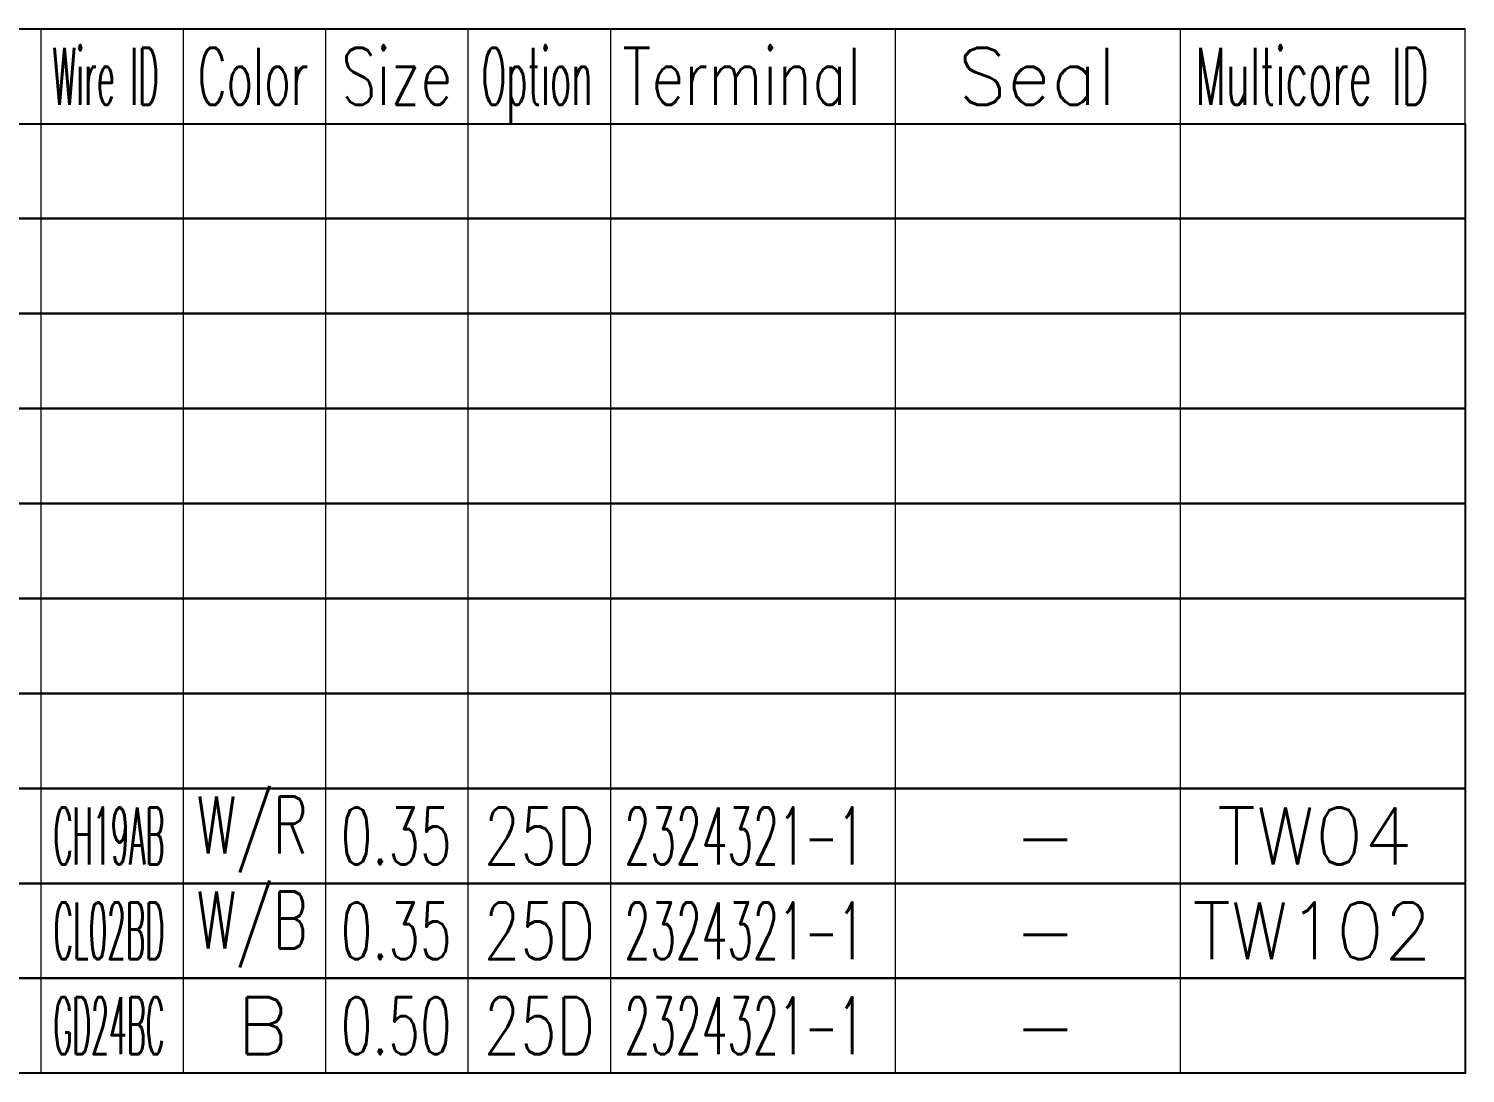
# Model space of a CAD drawing. Header units: inches. Extents: x 47316 to 59086, y 3141 to 11743.
# Drawn here: x 54160.7 to 54236.3, y 8450.3 to 8505.3 of the extents above; entities that cross this region are included whole.
import ezdxf

# ---------------------------------------------------------------- set-up
doc = ezdxf.new("R2010")
doc.units = ezdxf.units.IN
doc.header["$MEASUREMENT"] = 0
doc.styles.get("Standard").update_dxf_attribs({"font": ''})
doc.styles.get('Standard').set_extended_font_data('SimSun')

msp = doc.modelspace()

# ---------------------------------------------------------------- linework, layer by layer
at = {"color": 0, "linetype": 'Continuous', "lineweight": -2}
for p, q in [((53906.315, 8505.318), (54236.315, 8505.318)), ((53906.315, 8500.318), (54236.315, 8500.318))]:
    msp.add_line(p, q, dxfattribs=at)
at = {"color": 7, "linetype": 'Continuous', "lineweight": 15}
for p, q in [((54161.315, 8500.318), (54161.315, 8505.318)), ((54168.815, 8500.318), (54168.815, 8505.318)), ((54176.315, 8500.318), (54176.315, 8505.318)), ((54183.815, 8500.318), (54183.815, 8505.318)), ((54191.315, 8500.318), (54191.315, 8505.318)), ((54206.315, 8500.318), (54206.315, 8505.318)), ((54221.315, 8500.318), (54221.315, 8505.318)), ((54236.315, 8500.318), (54236.315, 8505.318))]:
    msp.add_line(p, q, dxfattribs=at)
at = {"color": 102, "linetype": 'Continuous', "lineweight": 15}
for p, q in [((54161.315, 8495.318), (54161.315, 8500.318)), ((54168.815, 8495.318), (54168.815, 8500.318)), ((54176.315, 8495.318), (54176.315, 8500.318)), ((54183.815, 8495.318), (54183.815, 8500.318)), ((54191.315, 8495.318), (54191.315, 8500.318)), ((54206.315, 8495.318), (54206.315, 8500.318)), ((54221.315, 8495.318), (54221.315, 8500.318)), ((54161.315, 8490.318), (54161.315, 8495.318)), ((54168.815, 8490.318), (54168.815, 8495.318)), ((54176.315, 8490.318), (54176.315, 8495.318)), ((54183.815, 8490.318), (54183.815, 8495.318)), ((54191.315, 8490.318), (54191.315, 8495.318)), ((54206.315, 8490.318), (54206.315, 8495.318)), ((54221.315, 8490.318), (54221.315, 8495.318)), ((54161.315, 8485.318), (54161.315, 8490.318)), ((54168.815, 8485.318), (54168.815, 8490.318)), ((54176.315, 8485.318), (54176.315, 8490.318)), ((54183.815, 8485.318), (54183.815, 8490.318)), ((54191.315, 8485.318), (54191.315, 8490.318)), ((54206.315, 8485.318), (54206.315, 8490.318)), ((54221.315, 8485.318), (54221.315, 8490.318)), ((54161.315, 8480.318), (54161.315, 8485.318)), ((54168.815, 8480.318), (54168.815, 8485.318)), ((54176.315, 8480.318), (54176.315, 8485.318)), ((54183.815, 8480.318), (54183.815, 8485.318)), ((54191.315, 8480.318), (54191.315, 8485.318)), ((54206.315, 8480.318), (54206.315, 8485.318)), ((54221.315, 8480.318), (54221.315, 8485.318)), ((54161.315, 8475.318), (54161.315, 8480.318)), ((54168.815, 8475.318), (54168.815, 8480.318)), ((54176.315, 8475.318), (54176.315, 8480.318)), ((54183.815, 8475.318), (54183.815, 8480.318)), ((54191.315, 8475.318), (54191.315, 8480.318)), ((54206.315, 8475.318), (54206.315, 8480.318)), ((54221.315, 8475.318), (54221.315, 8480.318)), ((54161.315, 8470.318), (54161.315, 8475.318)), ((54168.815, 8470.318), (54168.815, 8475.318)), ((54176.315, 8470.318), (54176.315, 8475.318)), ((54183.815, 8470.318), (54183.815, 8475.318)), ((54191.315, 8470.318), (54191.315, 8475.318)), ((54206.315, 8470.318), (54206.315, 8475.318)), ((54221.315, 8470.318), (54221.315, 8475.318)), ((54161.315, 8465.318), (54161.315, 8470.318)), ((54168.815, 8465.318), (54168.815, 8470.318)), ((54176.315, 8465.318), (54176.315, 8470.318)), ((54183.815, 8465.318), (54183.815, 8470.318)), ((54191.315, 8465.318), (54191.315, 8470.318)), ((54206.315, 8465.318), (54206.315, 8470.318)), ((54221.315, 8465.318), (54221.315, 8470.318)), ((54161.315, 8460.318), (54161.315, 8465.318)), ((54168.815, 8460.318), (54168.815, 8465.318)), ((54176.315, 8460.318), (54176.315, 8465.318)), ((54183.815, 8460.318), (54183.815, 8465.318)), ((54191.315, 8460.318), (54191.315, 8465.318)), ((54206.315, 8460.318), (54206.315, 8465.318)), ((54221.315, 8460.318), (54221.315, 8465.318)), ((54161.315, 8455.318), (54161.315, 8460.318)), ((54168.815, 8455.318), (54168.815, 8460.318)), ((54176.315, 8455.318), (54176.315, 8460.318)), ((54183.815, 8455.318), (54183.815, 8460.318)), ((54191.315, 8455.318), (54191.315, 8460.318)), ((54206.315, 8455.318), (54206.315, 8460.318)), ((54221.315, 8455.318), (54221.315, 8460.318)), ((54161.315, 8450.318), (54161.315, 8455.318)), ((54168.815, 8450.318), (54168.815, 8455.318)), ((54176.315, 8450.318), (54176.315, 8455.318)), ((54183.815, 8450.318), (54183.815, 8455.318)), ((54191.315, 8450.318), (54191.315, 8455.318)), ((54206.315, 8450.318), (54206.315, 8455.318)), ((54221.315, 8450.318), (54221.315, 8455.318))]:
    msp.add_line(p, q, dxfattribs=at)
at = {"color": 0, "linetype": 'Continuous', "lineweight": -2}
for points in [[(54153.815, 8495.318), (54153.815, 8500.318), (54236.315, 8500.318), (54236.315, 8495.318)], [(54153.815, 8490.318), (54153.815, 8495.318), (54236.315, 8495.318), (54236.315, 8490.318)], [(54153.815, 8485.318), (54153.815, 8490.318), (54236.315, 8490.318), (54236.315, 8485.318)], [(54153.815, 8480.318), (54153.815, 8485.318), (54236.315, 8485.318), (54236.315, 8480.318)], [(54153.815, 8475.318), (54153.815, 8480.318), (54236.315, 8480.318), (54236.315, 8475.318)], [(54153.815, 8470.318), (54153.815, 8475.318), (54236.315, 8475.318), (54236.315, 8470.318)], [(54153.815, 8465.318), (54153.815, 8470.318), (54236.315, 8470.318), (54236.315, 8465.318)], [(54153.815, 8460.318), (54153.815, 8465.318), (54236.315, 8465.318), (54236.315, 8460.318)], [(54153.815, 8455.318), (54153.815, 8460.318), (54236.315, 8460.318), (54236.315, 8455.318)], [(54153.815, 8450.318), (54153.815, 8455.318), (54236.315, 8455.318), (54236.315, 8450.318)]]:
    msp.add_lwpolyline(points, close=True, dxfattribs=at)

# ---------------------------------------------------------------- texts
at = {"color": 7, "linetype": 'Continuous', "lineweight": 15, "char_height": 3, "attachment_point": 1}
for s, insert, width in [('\\Fromans.shx;\\W0.4026548673;\\T1.0000000000;\\o\\lWire ID', (54161.93, 8504.318), 6.5), ('\\Fromans.shx;\\W0.5687500000;\\T1.0000000000;\\o\\lColor', (54169.558, 8504.318), 6.5), ('\\Fromans.shx;\\W0.7222222222;\\T1.0000000000;\\o\\lSize', (54177.124, 8504.318), 6.5), ('\\Fromans.shx;\\W0.4595959596;\\T1.0000000000;\\o\\lOption', (54184.512, 8504.318), 6.5), ('\\Fromans.shx;\\W0.7480916031;\\T1.0000000000;\\o\\lTerminal', (54191.921, 8504.318), 14), ('\\Fromans.shx;\\W1.0000000000;\\T1.0000000000;\\o\\lSeal', (54209.6, 8504.318), 9.28571), ('\\Fromans.shx;\\W0.5185185185;\\T1.0000000000;\\o\\lMulticore ID', (54222.111, 8504.318), 14)]:
    msp.add_mtext(s, dxfattribs=dict(at, insert=insert, width=width))
at = {"color": 140, "linetype": 'Continuous', "lineweight": 15, "char_height": 3, "attachment_point": 1}
for s, insert, width in [('\\Fromans.shx;\\W0.6791044776;\\T1.0000000000;\\o\\lW/R', (54169.509, 8464.889), 6.5), ('\\Fromans.shx;\\W0.7459016393;\\T1.0000000000;\\o\\l25D', (54184.634, 8464.318), 6.5), ('\\Fromans.shx;\\W1.0000000000;\\T1.0000000000;\\o\\l-', (54212.529, 8464.318), 3.71429), ('\\Fromans.shx;\\W0.6791044776;\\T1.0000000000;\\o\\lW/B', (54169.509, 8459.889), 6.5), ('\\Fromans.shx;\\W0.7459016393;\\T1.0000000000;\\o\\l25D', (54184.634, 8459.318), 6.5), ('\\Fromans.shx;\\W1.0000000000;\\T1.0000000000;\\o\\l-', (54212.529, 8459.318), 3.71429), ('\\Fromans.shx;\\W1.0000000000;\\T1.0000000000;\\o\\lB', (54171.636, 8454.318), 3), ('\\Fromans.shx;\\W0.7459016393;\\T1.0000000000;\\o\\l25D', (54184.634, 8454.318), 6.5), ('\\Fromans.shx;\\W1.0000000000;\\T1.0000000000;\\o\\l-', (54212.529, 8454.318), 3.71429)]:
    msp.add_mtext(s, dxfattribs=dict(at, insert=insert, width=width))
at = {"color": 21, "linetype": 'Continuous', "lineweight": 15, "char_height": 3, "attachment_point": 1}
for s, insert, width in [('\\Fromans.shx;\\W0.3729508197;\\T1.0000000000;\\o\\lCH19AB', (54161.974, 8464.318), 6.5), ('\\Fromans.shx;\\W0.6500000000;\\T1.0000000000;\\o\\l0.35', (54177.093, 8464.318), 6.5), ('\\Fromans.shx;\\W0.5268817204;\\T1.0000000000;\\o\\l2324321-1', (54192.04, 8464.318), 14), ('\\Fromans.shx;\\W1.0000000000;\\T1.0000000000;\\o\\lTW04', (54223.243, 8464.318), 11.42857), ('\\Fromans.shx;\\W0.3791666667;\\T1.0000000000;\\o\\lCL02BD', (54161.977, 8459.318), 6.5), ('\\Fromans.shx;\\W0.6500000000;\\T1.0000000000;\\o\\l0.35', (54177.093, 8459.318), 6.5), ('\\Fromans.shx;\\W0.5268817204;\\T1.0000000000;\\o\\l2324321-1', (54192.04, 8459.318), 14), ('\\Fromans.shx;\\W0.9800000000;\\T1.0000000000;\\o\\lTW102', (54221.955, 8459.318), 14), ('\\Fromans.shx;\\W0.3669354839;\\T1.0000000000;\\o\\lGD24BC', (54161.972, 8454.318), 6.5), ('\\Fromans.shx;\\W0.6500000000;\\T1.0000000000;\\o\\l0.50', (54177.093, 8454.318), 6.5), ('\\Fromans.shx;\\W0.5268817204;\\T1.0000000000;\\o\\l2324321-1', (54192.04, 8454.318), 14)]:
    msp.add_mtext(s, dxfattribs=dict(at, insert=insert, width=width))

doc.saveas('drawing.dxf')
